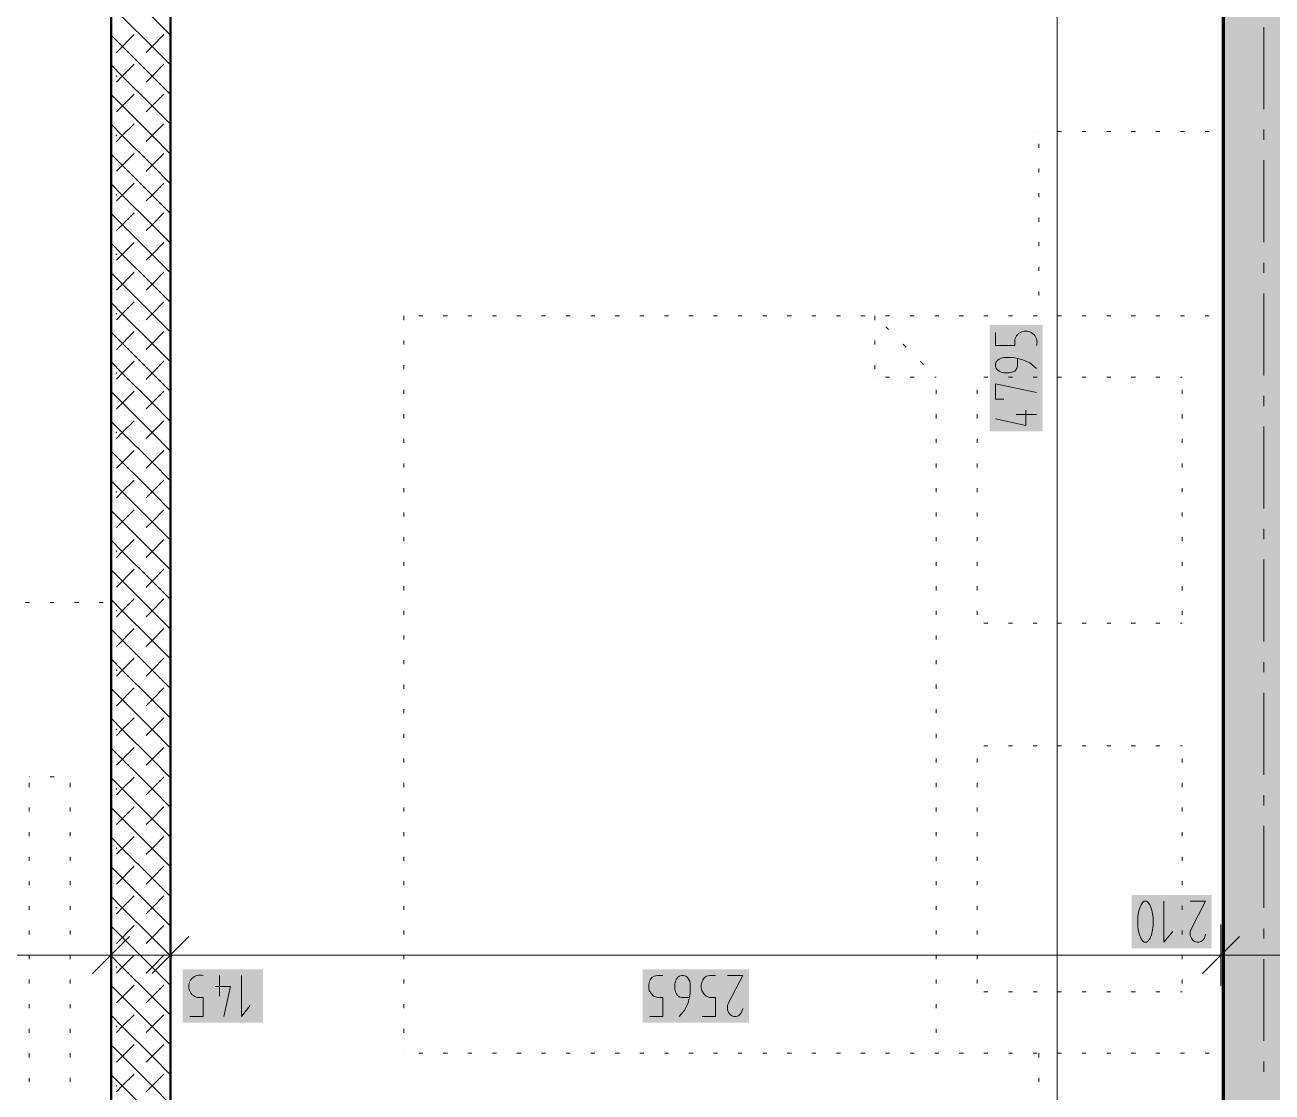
# Model space of a CAD drawing. Header units: millimetres. Extents: x 0 to 594, y 0 to 420.
# Drawn here: x 255.28 to 286.49, y 138.68 to 165.39 of the extents above; entities that cross this region are included whole.
import ezdxf

# ---------------------------------------------------------------- set-up
doc = ezdxf.new("R2010")
doc.units = ezdxf.units.MM
doc.header["$LTSCALE"] = 8
for name, color, linetype in [('PDF_Koty delkove', 7, 'Continuous'), ('PDF_Nabytek', 7, 'Continuous'), ('PDF_Osy hlavni', 7, 'Continuous'), ('PDF_Pricky zdene', 7, 'Continuous'), ('PDF_Steny obvodove nosne', 7, 'Continuous')]:
    doc.layers.add(name, color=color, linetype=linetype)

msp = doc.modelspace()

# ---------------------------------------------------------------- linework, layer by layer
at = {"layer": 'PDF_Koty delkove', "lineweight": 18}
for points in [[(281.111, 131.969), (281.111, 162.52), (281.111, 181.118), (281.111, 187.78), (281.111, 189.266), (281.111, 211.099), (281.111, 213.712)], [(280.598, 156.791), (280.427, 156.928), (280.256, 157.01), (280.017, 157.064), (279.777, 157.064), (279.71, 157.05), (279.658, 157.023), (279.625, 156.996), (279.59, 156.955), (279.573, 156.9), (279.573, 156.846), (279.59, 156.791), (279.625, 156.749), (279.658, 156.722), (279.71, 156.694), (279.777, 156.68), (279.915, 156.68), (279.982, 156.694), (280.051, 156.722), (280.102, 156.791), (280.12, 156.846), (280.12, 157.037)], [(279.777, 156.023), (279.573, 156.023), (279.573, 156.407), (280.598, 156.189)], [(280.325, 155.75), (280.325, 155.366), (279.573, 155.531)], [(280.598, 155.641), (280.086, 155.641)], [(283.786, 143.458), (283.786, 142.433), (284.005, 142.705)], [(284.443, 143.458), (284.827, 143.458), (284.471, 142.774), (284.443, 142.705), (284.443, 142.603), (284.471, 142.535), (284.512, 142.484), (284.553, 142.449), (284.608, 142.433), (284.662, 142.433), (284.717, 142.449)], [(257.434, 142.88), (257.434, 142.111), (257.434, 141.343)], [(258.921, 142.88), (258.921, 142.111), (258.921, 141.343)], [(285.212, 142.88), (285.212, 142.111), (285.212, 141.343)], [(257.896, 142.573), (256.973, 141.65)], [(259.382, 142.573), (258.459, 141.65)], [(284.717, 142.449), (284.758, 142.484), (284.799, 142.535), (284.827, 142.637)], [(285.673, 142.573), (284.75, 141.65)], [(415.268, 142.111), (414.361, 142.111), (388.07, 142.111), (386.583, 142.111), (351.939, 142.111), (349.786, 142.111), (315.141, 142.111), (313.655, 142.111), (287.364, 142.111), (285.212, 142.111), (258.921, 142.111), (257.434, 142.111), (222.79, 142.111), (220.637, 142.111)], [(260.148, 141.599), (260.148, 141.086)], [(260.696, 141.599), (260.696, 140.574), (260.914, 140.847)], [(270.916, 140.574), (271.244, 140.574), (271.244, 141.051), (271.107, 141.051), (271.012, 141.086), (270.957, 141.138), (270.903, 141.223), (270.889, 141.29), (270.889, 141.359), (270.903, 141.428), (270.93, 141.495), (270.971, 141.547), (271.025, 141.581), (271.107, 141.599), (271.244, 141.599)], [(271.901, 141.051), (271.71, 141.051), (271.655, 141.069), (271.614, 141.103), (271.587, 141.138), (271.56, 141.188), (271.546, 141.256), (271.546, 141.393), (271.56, 141.461), (271.587, 141.513), (271.614, 141.547), (271.655, 141.581), (271.71, 141.599), (271.764, 141.599), (271.819, 141.581), (271.86, 141.547), (271.887, 141.513), (271.915, 141.461), (271.929, 141.393), (271.929, 141.154), (271.874, 140.915), (271.792, 140.744), (271.655, 140.574)], [(272.203, 141.359), (272.217, 141.428), (272.244, 141.495), (272.285, 141.547), (272.339, 141.581), (272.421, 141.599), (272.558, 141.599)], [(272.86, 141.599), (273.243, 141.599), (272.887, 140.915), (272.86, 140.847), (272.86, 140.744), (272.887, 140.676), (272.928, 140.625), (272.969, 140.59), (273.024, 140.574), (273.078, 140.574), (273.133, 140.59), (273.174, 140.625), (273.215, 140.676), (273.243, 140.778)], [(260.039, 141.325), (260.422, 141.325), (260.257, 140.574)], [(272.23, 140.574), (272.558, 140.574), (272.558, 141.051), (272.421, 141.051), (272.326, 141.086), (272.271, 141.138), (272.217, 141.223), (272.203, 141.29), (272.203, 141.359)]]:
    msp.add_lwpolyline(points, dxfattribs=at)
for points in [[(279.573, 157.694), (279.573, 157.365), (280.051, 157.365), (280.051, 157.503, -1.034077), (280.598, 157.365)], [(259.409, 140.574), (259.737, 140.574), (259.737, 141.051), (259.6, 141.051, -1.034071), (259.737, 141.599)]]:
    msp.add_lwpolyline(points, format="xyb", dxfattribs=at)
msp.add_lwpolyline([(283.129, 143.047), (283.129, 142.842), (283.143, 142.74), (283.17, 142.62), (283.212, 142.518), (283.266, 142.449), (283.294, 142.433), (283.348, 142.433), (283.376, 142.449), (283.43, 142.518), (283.471, 142.62), (283.499, 142.74), (283.513, 142.842), (283.513, 143.047), (283.499, 143.149), (283.471, 143.269), (283.43, 143.372), (283.376, 143.44), (283.348, 143.458), (283.294, 143.458), (283.266, 143.44), (283.212, 143.372), (283.17, 143.269), (283.143, 143.149)], close=True, dxfattribs=at)
at = {"layer": 'PDF_Koty delkove', "color": 7, "lineweight": 18, "true_color": 0xffffff, "transparency": 33554559}
for points in [[(280.752, 155.213), (280.752, 157.875), (279.42, 155.213), (279.42, 157.875)], [(284.981, 143.612), (282.976, 143.612), (284.981, 142.279), (282.976, 142.279)], [(261.233, 141.753), (259.228, 141.753), (261.233, 140.42), (259.228, 140.42)], [(273.397, 141.753), (270.735, 141.753), (273.397, 140.42), (270.735, 140.42)]]:
    msp.add_solid(points, dxfattribs=at)
at = {"layer": 'PDF_Nabytek', "lineweight": 13}
for points in [[(280.651, 162.719), (280.651, 162.719)], [(280.651, 162.719), (280.651, 162.719)], [(281.225, 162.719), (281.123, 162.719)], [(281.84, 162.719), (281.738, 162.719)], [(282.455, 162.719), (282.353, 162.719)], [(283.07, 162.719), (282.968, 162.719)], [(283.685, 162.719), (283.583, 162.719)], [(284.3, 162.719), (284.198, 162.719)], [(284.915, 162.719), (284.813, 162.719)], [(285.263, 162.719), (285.263, 162.719)], [(285.263, 162.719), (285.263, 162.719)], [(280.651, 162.307), (280.651, 162.409)], [(285.263, 162.307), (285.263, 162.409)], [(280.651, 161.692), (280.651, 161.794)], [(285.263, 161.692), (285.263, 161.794)], [(280.651, 161.077), (280.651, 161.179)], [(285.263, 161.077), (285.263, 161.179)], [(280.651, 160.462), (280.651, 160.564)], [(285.263, 160.462), (285.263, 160.564)], [(280.651, 159.847), (280.651, 159.949)], [(285.263, 159.847), (285.263, 159.949)], [(280.651, 159.232), (280.651, 159.334)], [(285.263, 159.232), (285.263, 159.334)], [(280.651, 158.617), (280.651, 158.719)], [(285.263, 158.617), (285.263, 158.719)], [(264.763, 158.107), (264.763, 158.107)], [(264.763, 158.107), (264.763, 158.107)], [(264.763, 158.002), (264.763, 158.104)], [(265.235, 158.107), (265.133, 158.107)], [(265.85, 158.107), (265.748, 158.107)], [(266.465, 158.107), (266.363, 158.107)], [(267.08, 158.107), (266.978, 158.107)], [(267.695, 158.107), (267.593, 158.107)], [(268.31, 158.107), (268.208, 158.107)], [(268.925, 158.107), (268.823, 158.107)], [(269.54, 158.107), (269.438, 158.107)], [(270.155, 158.107), (270.053, 158.107)], [(270.77, 158.107), (270.668, 158.107)], [(271.385, 158.107), (271.283, 158.107)], [(272, 158.107), (271.898, 158.107)], [(272.615, 158.107), (272.513, 158.107)], [(273.23, 158.107), (273.128, 158.107)], [(273.845, 158.107), (273.743, 158.107)], [(274.46, 158.107), (274.358, 158.107)], [(275.075, 158.107), (274.973, 158.107)], [(275.69, 158.107), (275.588, 158.107)], [(276.305, 158.107), (276.203, 158.107)], [(276.551, 158.107), (276.551, 158.107)], [(276.551, 158.107), (276.551, 158.107)], [(276.551, 158.002), (276.551, 158.104)], [(276.92, 158.107), (276.818, 158.107)], [(277.535, 158.107), (277.433, 158.107)], [(278.15, 158.107), (278.048, 158.107)], [(278.765, 158.107), (278.663, 158.107)], [(279.38, 158.107), (279.278, 158.107)], [(279.995, 158.107), (279.893, 158.107)], [(280.61, 158.107), (280.508, 158.107)], [(280.651, 158.107), (280.651, 158.107)], [(281.225, 158.107), (281.123, 158.107)], [(281.84, 158.107), (281.738, 158.107)], [(282.455, 158.107), (282.353, 158.107)], [(283.07, 158.107), (282.968, 158.107)], [(283.685, 158.107), (283.583, 158.107)], [(284.3, 158.107), (284.198, 158.107)], [(284.915, 158.107), (284.813, 158.107)], [(285.263, 158.107), (285.263, 158.107)], [(285.263, 158.107), (285.263, 158.107)], [(285.263, 158.107), (285.263, 158.107)], [(285.263, 158.002), (285.263, 158.104)], [(276.895, 157.762), (276.823, 157.835)], [(264.763, 157.387), (264.763, 157.489)], [(276.551, 157.387), (276.551, 157.489)], [(277.33, 157.327), (277.258, 157.4)], [(285.263, 157.387), (285.263, 157.489)], [(264.763, 156.772), (264.763, 156.874)], [(276.551, 156.772), (276.551, 156.874)], [(277.765, 156.892), (277.692, 156.965)], [(285.263, 156.772), (285.263, 156.874)], [(276.551, 156.569), (276.551, 156.569)], [(276.551, 156.569), (276.551, 156.569)], [(276.92, 156.569), (276.818, 156.569)], [(277.535, 156.569), (277.433, 156.569)], [(278.088, 156.569), (278.048, 156.569)], [(278.088, 156.569), (278.088, 156.569)], [(278.088, 156.569), (278.088, 156.569)], [(278.088, 156.569), (278.088, 156.569)], [(279.113, 156.569), (279.113, 156.569)], [(279.113, 156.569), (279.113, 156.569)], [(279.38, 156.569), (279.278, 156.569)], [(279.995, 156.569), (279.893, 156.569)], [(280.61, 156.569), (280.508, 156.569)], [(281.225, 156.569), (281.123, 156.569)], [(281.84, 156.569), (281.738, 156.569)], [(282.455, 156.569), (282.353, 156.569)], [(283.07, 156.569), (282.968, 156.569)], [(283.685, 156.569), (283.583, 156.569)], [(284.238, 156.569), (284.198, 156.569)], [(284.238, 156.569), (284.238, 156.569)], [(264.763, 156.157), (264.763, 156.259)], [(278.088, 156.157), (278.088, 156.259)], [(279.113, 156.157), (279.113, 156.259)], [(284.238, 156.157), (284.238, 156.259)], [(285.263, 156.157), (285.263, 156.259)], [(264.763, 155.542), (264.763, 155.644)], [(278.088, 155.542), (278.088, 155.644)], [(279.113, 155.542), (279.113, 155.644)], [(284.238, 155.542), (284.238, 155.644)], [(285.263, 155.542), (285.263, 155.644)], [(264.763, 154.927), (264.763, 155.029)], [(278.088, 154.927), (278.088, 155.029)], [(279.113, 154.927), (279.113, 155.029)], [(284.238, 154.927), (284.238, 155.029)], [(285.263, 154.927), (285.263, 155.029)], [(264.763, 154.312), (264.763, 154.414)], [(278.088, 154.312), (278.088, 154.414)], [(279.113, 154.312), (279.113, 154.414)], [(284.238, 154.312), (284.238, 154.414)], [(285.263, 154.312), (285.263, 154.414)], [(264.763, 153.697), (264.763, 153.799)], [(278.088, 153.697), (278.088, 153.799)], [(279.113, 153.697), (279.113, 153.799)], [(284.238, 153.697), (284.238, 153.799)], [(285.263, 153.697), (285.263, 153.799)], [(264.763, 153.082), (264.763, 153.184)], [(278.088, 153.082), (278.088, 153.184)], [(279.113, 153.082), (279.113, 153.184)], [(284.238, 153.082), (284.238, 153.184)], [(285.263, 153.082), (285.263, 153.184)], [(264.763, 152.467), (264.763, 152.569)], [(278.088, 152.467), (278.088, 152.569)], [(279.113, 152.467), (279.113, 152.569)], [(284.238, 152.467), (284.238, 152.569)], [(285.263, 152.467), (285.263, 152.569)], [(264.763, 151.852), (264.763, 151.954)], [(278.088, 151.852), (278.088, 151.954)], [(279.113, 151.852), (279.113, 151.954)], [(284.238, 151.852), (284.238, 151.954)], [(285.263, 151.852), (285.263, 151.954)], [(264.763, 151.237), (264.763, 151.339)], [(278.088, 151.237), (278.088, 151.339)], [(279.113, 151.237), (279.113, 151.339)], [(284.238, 151.237), (284.238, 151.339)], [(285.263, 151.237), (285.263, 151.339)], [(255.395, 150.932), (255.293, 150.932)], [(256.01, 150.932), (255.908, 150.932)], [(256.625, 150.932), (256.523, 150.932)], [(257.24, 150.932), (257.138, 150.932)], [(257.434, 150.932), (257.434, 150.932)], [(257.434, 150.932), (257.434, 150.932)], [(257.434, 150.622), (257.434, 150.724)], [(264.763, 150.622), (264.763, 150.724)], [(278.088, 150.622), (278.088, 150.724)], [(279.113, 150.622), (279.113, 150.724)], [(284.238, 150.622), (284.238, 150.724)], [(285.263, 150.622), (285.263, 150.724)], [(279.113, 150.419), (279.113, 150.419)], [(279.113, 150.419), (279.113, 150.419)], [(279.38, 150.419), (279.278, 150.419)], [(279.995, 150.419), (279.893, 150.419)], [(280.61, 150.419), (280.508, 150.419)], [(281.225, 150.419), (281.123, 150.419)], [(281.84, 150.419), (281.738, 150.419)], [(282.455, 150.419), (282.353, 150.419)], [(283.07, 150.419), (282.968, 150.419)], [(283.685, 150.419), (283.583, 150.419)], [(284.238, 150.419), (284.198, 150.419)], [(284.238, 150.419), (284.238, 150.419)], [(284.238, 150.419), (284.238, 150.419)], [(257.434, 150.007), (257.434, 150.109)], [(264.763, 150.007), (264.763, 150.109)], [(278.088, 150.007), (278.088, 150.109)], [(285.263, 150.007), (285.263, 150.109)], [(257.434, 149.392), (257.434, 149.494)], [(264.763, 149.392), (264.763, 149.494)], [(278.088, 149.392), (278.088, 149.494)], [(285.263, 149.392), (285.263, 149.494)], [(257.434, 148.777), (257.434, 148.879)], [(264.763, 148.777), (264.763, 148.879)], [(278.088, 148.777), (278.088, 148.879)], [(285.263, 148.777), (285.263, 148.879)], [(257.434, 148.162), (257.434, 148.264)], [(264.763, 148.162), (264.763, 148.264)], [(278.088, 148.162), (278.088, 148.264)], [(285.263, 148.162), (285.263, 148.264)], [(257.434, 147.547), (257.434, 147.649)], [(264.763, 147.547), (264.763, 147.649)], [(278.088, 147.547), (278.088, 147.649)], [(285.263, 147.547), (285.263, 147.649)], [(279.113, 147.344), (279.113, 147.344)], [(279.113, 147.344), (279.113, 147.344)], [(279.38, 147.344), (279.278, 147.344)], [(279.995, 147.344), (279.893, 147.344)], [(280.61, 147.344), (280.508, 147.344)], [(281.225, 147.344), (281.123, 147.344)], [(281.84, 147.344), (281.738, 147.344)], [(282.455, 147.344), (282.353, 147.344)], [(283.07, 147.344), (282.968, 147.344)], [(283.685, 147.344), (283.583, 147.344)], [(284.238, 147.344), (284.198, 147.344)], [(284.238, 147.344), (284.238, 147.344)], [(284.238, 147.344), (284.238, 147.344)], [(257.434, 146.932), (257.434, 147.034)], [(264.763, 146.932), (264.763, 147.034)], [(278.088, 146.932), (278.088, 147.034)], [(279.113, 146.932), (279.113, 147.034)], [(284.238, 146.932), (284.238, 147.034)], [(285.263, 146.932), (285.263, 147.034)], [(255.395, 146.576), (255.385, 146.576)], [(255.385, 146.576), (255.385, 146.576)], [(255.385, 146.576), (255.385, 146.576)], [(255.385, 146.317), (255.385, 146.419)], [(256.01, 146.576), (255.908, 146.576)], [(256.409, 146.576), (256.409, 146.576)], [(256.409, 146.576), (256.409, 146.576)], [(256.409, 146.317), (256.409, 146.419)], [(257.434, 146.317), (257.434, 146.419)], [(264.763, 146.317), (264.763, 146.419)], [(278.088, 146.317), (278.088, 146.419)], [(279.113, 146.317), (279.113, 146.419)], [(284.238, 146.317), (284.238, 146.419)], [(285.263, 146.317), (285.263, 146.419)], [(255.385, 145.702), (255.385, 145.804)], [(256.409, 145.702), (256.409, 145.804)], [(257.434, 145.702), (257.434, 145.804)], [(264.763, 145.702), (264.763, 145.804)], [(278.088, 145.702), (278.088, 145.804)], [(279.113, 145.702), (279.113, 145.804)], [(284.238, 145.702), (284.238, 145.804)], [(285.263, 145.702), (285.263, 145.804)], [(255.385, 145.087), (255.385, 145.189)], [(256.409, 145.087), (256.409, 145.189)], [(257.434, 145.087), (257.434, 145.189)], [(264.763, 145.087), (264.763, 145.189)], [(278.088, 145.087), (278.088, 145.189)], [(279.113, 145.087), (279.113, 145.189)], [(284.238, 145.087), (284.238, 145.189)], [(285.263, 145.087), (285.263, 145.189)], [(255.385, 144.472), (255.385, 144.574)], [(256.409, 144.472), (256.409, 144.574)], [(257.434, 144.472), (257.434, 144.574)], [(264.763, 144.472), (264.763, 144.574)], [(278.088, 144.472), (278.088, 144.574)], [(279.113, 144.472), (279.113, 144.574)], [(284.238, 144.472), (284.238, 144.574)], [(285.263, 144.472), (285.263, 144.574)], [(255.385, 143.857), (255.385, 143.959)], [(256.409, 143.857), (256.409, 143.959)], [(257.434, 143.857), (257.434, 143.959)], [(264.763, 143.857), (264.763, 143.959)], [(278.088, 143.857), (278.088, 143.959)], [(279.113, 143.857), (279.113, 143.959)], [(284.238, 143.857), (284.238, 143.959)], [(285.263, 143.857), (285.263, 143.959)], [(255.385, 143.242), (255.385, 143.344)], [(256.409, 143.242), (256.409, 143.344)], [(257.434, 143.242), (257.434, 143.344)], [(264.763, 143.242), (264.763, 143.344)], [(278.088, 143.242), (278.088, 143.344)], [(279.113, 143.242), (279.113, 143.344)], [(284.238, 143.242), (284.238, 143.344)], [(285.263, 143.242), (285.263, 143.344)], [(255.385, 142.627), (255.385, 142.729)], [(256.409, 142.627), (256.409, 142.729)], [(257.434, 142.627), (257.434, 142.729)], [(264.763, 142.627), (264.763, 142.729)], [(278.088, 142.627), (278.088, 142.729)], [(279.113, 142.627), (279.113, 142.729)], [(284.238, 142.627), (284.238, 142.729)], [(285.263, 142.627), (285.263, 142.729)], [(255.385, 142.012), (255.385, 142.114)], [(256.409, 142.012), (256.409, 142.114)], [(257.434, 142.012), (257.434, 142.114)], [(264.763, 142.012), (264.763, 142.114)], [(278.088, 142.012), (278.088, 142.114)], [(279.113, 142.012), (279.113, 142.114)], [(284.238, 142.012), (284.238, 142.114)], [(285.263, 142.012), (285.263, 142.114)], [(255.385, 141.397), (255.385, 141.499)], [(256.409, 141.397), (256.409, 141.499)], [(257.434, 141.397), (257.434, 141.499)], [(264.763, 141.397), (264.763, 141.499)], [(278.088, 141.397), (278.088, 141.499)], [(279.113, 141.397), (279.113, 141.499)], [(284.238, 141.397), (284.238, 141.499)], [(285.263, 141.397), (285.263, 141.499)], [(279.113, 141.194), (279.113, 141.194)], [(279.113, 141.194), (279.113, 141.194)], [(279.38, 141.194), (279.278, 141.194)], [(279.995, 141.194), (279.893, 141.194)], [(280.61, 141.194), (280.508, 141.194)], [(281.225, 141.194), (281.123, 141.194)], [(281.84, 141.194), (281.738, 141.194)], [(282.455, 141.194), (282.353, 141.194)], [(283.07, 141.194), (282.968, 141.194)], [(283.685, 141.194), (283.583, 141.194)], [(284.238, 141.194), (284.198, 141.194)], [(284.238, 141.194), (284.238, 141.194)], [(284.238, 141.194), (284.238, 141.194)], [(255.385, 140.782), (255.385, 140.884)], [(256.409, 140.782), (256.409, 140.884)], [(257.434, 140.782), (257.434, 140.884)], [(264.763, 140.782), (264.763, 140.884)], [(278.088, 140.782), (278.088, 140.884)], [(285.263, 140.782), (285.263, 140.884)], [(255.385, 140.167), (255.385, 140.269)], [(256.409, 140.167), (256.409, 140.269)], [(257.434, 140.167), (257.434, 140.269)], [(264.763, 140.167), (264.763, 140.269)], [(278.088, 140.167), (278.088, 140.269)], [(285.263, 140.167), (285.263, 140.269)], [(255.385, 139.552), (255.385, 139.654)], [(256.409, 139.552), (256.409, 139.654)], [(257.434, 139.552), (257.434, 139.654)], [(264.763, 139.657), (264.763, 139.657)], [(264.763, 139.657), (264.763, 139.657)], [(265.235, 139.657), (265.133, 139.657)], [(265.85, 139.657), (265.748, 139.657)], [(266.465, 139.657), (266.363, 139.657)], [(267.08, 139.657), (266.978, 139.657)], [(267.695, 139.657), (267.593, 139.657)], [(268.31, 139.657), (268.208, 139.657)], [(268.925, 139.657), (268.823, 139.657)], [(269.54, 139.657), (269.438, 139.657)], [(270.155, 139.657), (270.053, 139.657)], [(270.77, 139.657), (270.668, 139.657)], [(271.385, 139.657), (271.283, 139.657)], [(272, 139.657), (271.898, 139.657)], [(272.615, 139.657), (272.513, 139.657)], [(273.23, 139.657), (273.128, 139.657)], [(273.845, 139.657), (273.743, 139.657)], [(274.46, 139.657), (274.358, 139.657)], [(275.075, 139.657), (274.973, 139.657)], [(275.69, 139.657), (275.588, 139.657)], [(276.305, 139.657), (276.203, 139.657)], [(276.92, 139.657), (276.818, 139.657)], [(277.535, 139.657), (277.433, 139.657)], [(278.15, 139.657), (278.048, 139.657)], [(278.088, 139.657), (278.088, 139.657)], [(278.765, 139.657), (278.663, 139.657)], [(279.38, 139.657), (279.278, 139.657)], [(279.995, 139.657), (279.893, 139.657)], [(280.61, 139.657), (280.508, 139.657)], [(280.651, 139.657), (280.651, 139.657)], [(280.651, 139.552), (280.651, 139.654)], [(281.225, 139.657), (281.123, 139.657)], [(281.84, 139.657), (281.738, 139.657)], [(282.455, 139.657), (282.353, 139.657)], [(283.07, 139.657), (282.968, 139.657)], [(283.685, 139.657), (283.583, 139.657)], [(284.3, 139.657), (284.198, 139.657)], [(284.915, 139.657), (284.813, 139.657)], [(285.263, 139.657), (285.263, 139.657)], [(285.263, 139.657), (285.263, 139.657)], [(285.263, 139.657), (285.263, 139.657)], [(285.263, 139.552), (285.263, 139.654)], [(255.385, 138.937), (255.385, 139.039)], [(256.409, 138.937), (256.409, 139.039)], [(257.434, 138.937), (257.434, 139.039)], [(280.651, 138.937), (280.651, 139.039)], [(285.263, 138.937), (285.263, 139.039)]]:
    msp.add_lwpolyline(points, dxfattribs=at)
at = {"layer": 'PDF_Osy hlavni', "lineweight": 18}
for points in [[(286.288, 163.28), (286.288, 165.33)], [(286.288, 162.512), (286.288, 162.768)], [(286.288, 159.949), (286.288, 161.999)], [(286.288, 159.181), (286.288, 159.437)], [(286.288, 156.618), (286.288, 158.668)], [(286.288, 155.849), (286.288, 156.106)], [(286.288, 153.287), (286.288, 155.337)], [(286.288, 152.518), (286.288, 152.774)], [(286.288, 149.956), (286.288, 152.006)], [(286.288, 149.187), (286.288, 149.443)], [(286.288, 146.624), (286.288, 148.674)], [(286.288, 145.856), (286.288, 146.112)], [(286.288, 143.293), (286.288, 145.343)], [(286.288, 142.524), (286.288, 142.781)], [(286.288, 139.962), (286.288, 142.012)], [(286.288, 139.193), (286.288, 139.449)]]:
    msp.add_lwpolyline(points, dxfattribs=at)
at = {"layer": 'PDF_Pricky zdene', "lineweight": 50}
msp.add_lwpolyline([(258.921, 131.969), (258.921, 181.118), (257.588, 181.118), (257.434, 181.118), (257.434, 131.969), (257.434, 131.816), (258.921, 131.816)], dxfattribs=at)
at = {"layer": 'PDF_Pricky zdene', "lineweight": 9}
for points in [[(258.311, 164.697), (258.459, 164.846), (257.716, 165.589), (258.014, 165.886)], [(258.921, 165.128), (258.459, 165.589), (258.757, 165.886)], [(258.459, 164.103), (257.434, 165.128)], [(257.568, 164.697), (258.014, 165.143)], [(258.459, 164.846), (258.757, 165.143)], [(258.921, 164.385), (258.459, 164.846)], [(257.716, 164.103), (257.434, 164.385)], [(257.716, 164.103), (258.014, 164.4)], [(258.921, 163.642), (258.459, 164.103), (258.757, 164.4)], [(257.568, 163.954), (257.716, 164.103)], [(258.921, 162.899), (258.459, 163.36), (257.716, 164.103)], [(258.311, 163.954), (258.459, 164.103)], [(258.921, 162.155), (258.459, 162.617), (257.434, 163.642)], [(257.568, 163.211), (258.014, 163.657)], [(258.459, 163.36), (258.757, 163.657)], [(258.311, 163.211), (258.459, 163.36)], [(257.716, 162.617), (257.434, 162.899)], [(257.568, 162.468), (257.716, 162.617)], [(258.921, 161.412), (258.459, 161.874), (257.716, 162.617), (258.014, 162.914)], [(258.311, 162.468), (258.459, 162.617)], [(258.459, 162.617), (258.757, 162.914)], [(258.921, 160.669), (258.459, 161.13), (257.434, 162.155)], [(257.568, 161.725), (258.014, 162.171)], [(258.459, 161.874), (258.757, 162.171)], [(258.311, 161.725), (258.459, 161.874)], [(258.921, 159.926), (258.459, 160.387), (257.716, 161.13), (257.434, 161.412)], [(257.716, 161.13), (258.014, 161.428)], [(258.459, 161.13), (258.757, 161.428)], [(257.568, 160.982), (257.716, 161.13)], [(258.311, 160.982), (258.459, 161.13)], [(258.921, 159.183), (258.459, 159.644), (257.434, 160.669)], [(257.568, 160.239), (258.014, 160.685)], [(258.311, 160.239), (258.459, 160.387), (258.757, 160.685)], [(258.921, 158.44), (258.459, 158.901), (257.716, 159.644), (257.434, 159.926)], [(257.716, 159.644), (258.014, 159.941)], [(258.459, 159.644), (258.757, 159.941)], [(257.568, 159.496), (257.716, 159.644)], [(258.311, 159.496), (258.459, 159.644)], [(258.921, 157.697), (258.459, 158.158), (257.434, 159.183)], [(257.568, 158.752), (258.014, 159.198)], [(258.311, 158.752), (258.459, 158.901), (258.757, 159.198)], [(258.311, 157.266), (258.459, 157.415), (257.716, 158.158), (257.434, 158.44)], [(257.716, 158.158), (258.014, 158.455)], [(258.459, 158.158), (258.757, 158.455)], [(257.568, 158.009), (257.716, 158.158)], [(258.311, 158.009), (258.459, 158.158)], [(258.921, 156.21), (258.459, 156.672), (257.434, 157.697)], [(257.568, 157.266), (258.014, 157.712)], [(258.459, 157.415), (258.757, 157.712)], [(258.921, 156.954), (258.459, 157.415)], [(258.757, 156.226), (258.459, 155.929), (257.716, 156.672), (257.434, 156.954)], [(257.568, 156.523), (257.716, 156.672), (258.014, 156.969)], [(258.311, 156.523), (258.459, 156.672), (258.757, 156.969)], [(258.921, 154.724), (258.459, 155.185), (257.434, 156.21)], [(257.568, 155.78), (258.014, 156.226)], [(258.921, 155.467), (258.459, 155.929), (258.311, 155.78)], [(258.757, 154.74), (258.459, 154.442), (257.716, 155.185), (257.434, 155.467)], [(257.568, 155.037), (257.716, 155.185), (258.014, 155.483)], [(258.311, 155.037), (258.459, 155.185), (258.757, 155.483)], [(258.921, 153.238), (258.459, 153.699), (257.434, 154.724)], [(257.568, 154.294), (258.014, 154.74)], [(258.311, 154.294), (258.459, 154.442)], [(258.921, 153.981), (258.459, 154.442)], [(258.757, 153.253), (258.459, 152.956), (257.716, 153.699), (257.434, 153.981)], [(257.568, 153.551), (257.716, 153.699), (258.014, 153.996)], [(258.311, 153.551), (258.459, 153.699), (258.757, 153.996)], [(257.568, 152.807), (258.014, 153.253)], [(258.921, 151.752), (258.459, 152.213), (257.434, 153.238)], [(258.921, 152.495), (258.459, 152.956), (258.311, 152.807)], [(258.757, 151.767), (258.459, 151.47), (257.716, 152.213), (257.434, 152.495)], [(257.568, 152.064), (257.716, 152.213), (258.014, 152.51)], [(258.311, 152.064), (258.459, 152.213), (258.757, 152.51)], [(258.921, 150.266), (258.459, 150.727), (257.434, 151.752)], [(257.568, 151.321), (258.014, 151.767)], [(258.921, 151.009), (258.459, 151.47), (258.311, 151.321)], [(258.757, 150.281), (258.459, 149.984), (257.716, 150.727), (257.434, 151.009)], [(257.568, 150.578), (257.716, 150.727), (258.014, 151.024)], [(258.311, 150.578), (258.459, 150.727), (258.757, 151.024)], [(258.921, 148.779), (258.459, 149.241), (257.434, 150.266)], [(257.568, 149.835), (258.014, 150.281)], [(258.311, 149.835), (258.459, 149.984)], [(258.921, 149.522), (258.459, 149.984)], [(258.459, 148.497), (257.716, 149.241), (257.434, 149.522)], [(257.568, 149.092), (257.716, 149.241), (258.014, 149.538)], [(258.311, 149.092), (258.459, 149.241), (258.757, 149.538)], [(258.921, 147.293), (258.459, 147.754), (257.434, 148.779)], [(257.568, 148.349), (258.014, 148.795)], [(258.921, 148.036), (258.459, 148.497), (258.757, 148.795)], [(258.311, 148.349), (258.459, 148.497)], [(258.459, 147.011), (257.716, 147.754), (257.434, 148.036)], [(257.568, 147.606), (257.716, 147.754), (258.014, 148.052)], [(258.311, 147.606), (258.459, 147.754), (258.757, 148.052)], [(258.921, 145.807), (258.459, 146.268), (257.434, 147.293)], [(257.568, 146.863), (258.014, 147.308)], [(258.311, 146.863), (258.459, 147.011)], [(258.921, 146.55), (258.459, 147.011), (258.757, 147.308)], [(258.459, 145.525), (257.716, 146.268), (257.434, 146.55)], [(257.568, 146.119), (257.716, 146.268), (258.014, 146.565)], [(258.311, 146.119), (258.459, 146.268), (258.757, 146.565)], [(258.921, 144.321), (258.459, 144.782), (257.434, 145.807)], [(257.568, 145.376), (258.014, 145.822)], [(258.459, 145.525), (258.757, 145.822)], [(258.921, 145.064), (258.459, 145.525), (258.311, 145.376)], [(258.459, 144.039), (257.716, 144.782), (257.434, 145.064)], [(257.568, 144.633), (257.716, 144.782), (258.014, 145.079)], [(258.311, 144.633), (258.459, 144.782), (258.757, 145.079)], [(258.921, 142.834), (258.459, 143.296), (257.434, 144.321)], [(257.568, 143.89), (258.014, 144.336)], [(258.459, 144.039), (258.757, 144.336)], [(258.921, 143.577), (258.459, 144.039), (258.311, 143.89)], [(258.459, 142.552), (257.716, 143.296), (257.434, 143.577)], [(257.568, 143.147), (257.716, 143.296), (258.014, 143.593)], [(258.311, 143.147), (258.459, 143.296), (258.757, 143.593)], [(258.921, 141.348), (258.459, 141.809), (257.434, 142.834)], [(257.568, 142.404), (258.014, 142.85)], [(258.459, 142.552), (258.757, 142.85)], [(258.921, 142.091), (258.459, 142.552), (258.311, 142.404)], [(258.459, 141.066), (257.716, 141.809), (257.434, 142.091)], [(257.568, 141.661), (257.716, 141.809), (258.014, 142.107)], [(258.311, 141.661), (258.459, 141.809), (258.757, 142.107)], [(258.921, 139.862), (258.459, 140.323), (257.434, 141.348)], [(257.568, 140.918), (258.014, 141.363)], [(258.459, 141.066), (258.757, 141.363)], [(258.921, 140.605), (258.459, 141.066), (258.311, 140.918)], [(258.459, 139.58), (257.716, 140.323), (257.434, 140.605)], [(257.568, 140.174), (257.716, 140.323), (258.014, 140.62)], [(258.311, 140.174), (258.459, 140.323), (258.757, 140.62)], [(258.921, 138.376), (258.459, 138.837), (257.434, 139.862)], [(257.568, 139.431), (258.014, 139.877)], [(258.459, 139.58), (258.757, 139.877)], [(258.921, 139.119), (258.459, 139.58), (258.311, 139.431)], [(258.459, 138.094), (257.716, 138.837), (257.434, 139.119)], [(257.568, 138.688), (257.716, 138.837), (258.014, 139.134)], [(258.311, 138.688), (258.459, 138.837), (258.757, 139.134)]]:
    msp.add_lwpolyline(points, dxfattribs=at)
at = {"layer": 'PDF_Pricky zdene', "lineweight": 9, "transparency": 33554559}
for points in [[(257.568, 164.083), (257.545, 164.106), (257.591, 164.106), (257.568, 164.129)], [(258.459, 164.08), (258.436, 164.103), (258.483, 164.103), (258.459, 164.126)], [(257.568, 162.597), (257.545, 162.62), (257.591, 162.62), (257.568, 162.643)], [(258.459, 162.594), (258.436, 162.617), (258.483, 162.617), (258.459, 162.64)], [(257.568, 161.11), (257.545, 161.133), (257.591, 161.133), (257.568, 161.156)], [(258.459, 161.107), (258.436, 161.13), (258.483, 161.13), (258.459, 161.153)], [(257.568, 159.624), (257.545, 159.647), (257.591, 159.647), (257.568, 159.67)], [(258.459, 159.621), (258.436, 159.644), (258.483, 159.644), (258.459, 159.667)], [(257.568, 158.138), (257.545, 158.161), (257.591, 158.161), (257.568, 158.184)], [(258.459, 158.135), (258.436, 158.158), (258.483, 158.158), (258.459, 158.181)], [(257.568, 156.652), (257.545, 156.675), (257.591, 156.675), (257.568, 156.698)], [(258.459, 156.649), (258.436, 156.672), (258.483, 156.672), (258.459, 156.695)], [(257.568, 155.165), (257.545, 155.188), (257.591, 155.188), (257.568, 155.211)], [(258.459, 155.162), (258.436, 155.185), (258.483, 155.185), (258.459, 155.209)], [(257.568, 153.679), (257.545, 153.702), (257.591, 153.702), (257.568, 153.725)], [(258.459, 153.676), (258.436, 153.699), (258.483, 153.699), (258.459, 153.722)], [(257.568, 152.193), (257.545, 152.216), (257.591, 152.216), (257.568, 152.239)], [(258.459, 152.19), (258.436, 152.213), (258.483, 152.213), (258.459, 152.236)], [(257.568, 150.707), (257.545, 150.73), (257.591, 150.73), (257.568, 150.753)], [(258.459, 150.704), (258.436, 150.727), (258.483, 150.727), (258.459, 150.75)], [(257.568, 149.22), (257.545, 149.243), (257.591, 149.243), (257.568, 149.267)], [(258.459, 149.217), (258.436, 149.241), (258.483, 149.241), (258.459, 149.264)], [(257.568, 147.734), (257.545, 147.757), (257.591, 147.757), (257.568, 147.78)], [(258.459, 147.731), (258.436, 147.754), (258.483, 147.754), (258.459, 147.777)], [(257.568, 146.248), (257.545, 146.271), (257.591, 146.271), (257.568, 146.294)], [(258.459, 146.245), (258.436, 146.268), (258.483, 146.268), (258.459, 146.291)], [(257.568, 144.762), (257.545, 144.785), (257.591, 144.785), (257.568, 144.808)], [(258.459, 144.759), (258.436, 144.782), (258.483, 144.782), (258.459, 144.805)], [(257.568, 143.275), (257.545, 143.299), (257.591, 143.299), (257.568, 143.322)], [(258.459, 143.273), (258.436, 143.296), (258.483, 143.296), (258.459, 143.319)], [(257.568, 141.789), (257.545, 141.812), (257.591, 141.812), (257.568, 141.835)], [(258.459, 141.786), (258.436, 141.809), (258.483, 141.809), (258.459, 141.832)], [(257.568, 140.303), (257.545, 140.326), (257.591, 140.326), (257.568, 140.349)], [(258.459, 140.3), (258.436, 140.323), (258.483, 140.323), (258.459, 140.346)], [(257.568, 138.817), (257.545, 138.84), (257.591, 138.84), (257.568, 138.863)], [(258.459, 138.814), (258.436, 138.837), (258.483, 138.837), (258.459, 138.86)]]:
    msp.add_solid(points, dxfattribs=at)
at = {"layer": 'PDF_Steny obvodove nosne', "lineweight": 70}
msp.add_lwpolyline([(287.313, 129.561), (287.313, 131.969), (287.313, 211.099), (287.313, 213.712), (285.263, 213.712), (285.263, 211.099), (285.263, 131.969), (285.263, 129.561)], close=True, dxfattribs=at)
at = {"layer": 'PDF_Steny obvodove nosne', "color": 9, "lineweight": 9, "true_color": 0xc0c0c0, "transparency": 33554559}
msp.add_solid([(287.313, 129.561), (287.313, 213.712), (285.263, 129.561), (285.263, 213.712)], dxfattribs=at)

doc.saveas('drawing.dxf')
